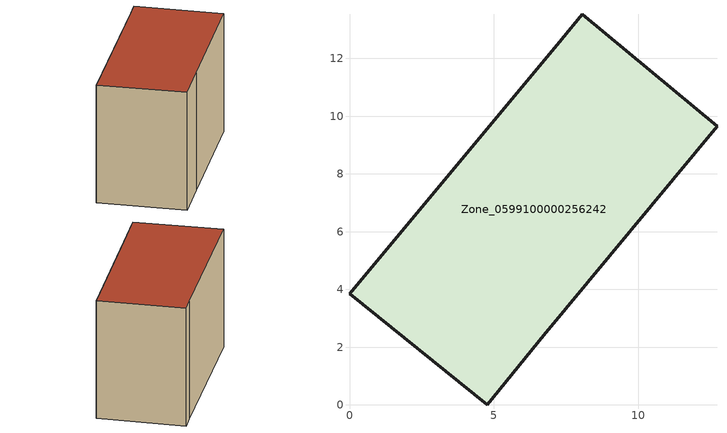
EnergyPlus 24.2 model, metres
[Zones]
Zone_0599100000256242
 floor ground (C_G): 7.35,12.67 8.06,13.54 12.73,9.65 6.73,2.41 4.76,0 0,3.85 z0
 wall outside (C_F): 4.76,0 6.73,2.41 12.73,9.65 8.06,13.54 7.35,12.67 0,3.85 4.76,0 z0:8.59
 roof outside (C_R): 6.73,2.41 12.73,9.65 8.06,13.54 7.35,12.67 0,3.85 4.76,0 z8.59
[BUILDING]
Pand.0599100000256242: North Axis=0; Terrain=City; Loads Convergence Tolerance Value=0.04; Temperature Convergence Tolerance Value=0.4; Solar Distribution=FullExterior; Maximum Number of Warmup Days=25; Minimum Number of Warmup Days=1
[Site:Location]
Rotterdam.The.Hague.AP_ZH_NLD Design_Conditions: Latitude=51.96; Longitude=4.45; Time Zone=1; Elevation=-4.5
[SITE:GROUNDTEMPERATURE:BUILDINGSURFACE]
18, 18, 18, 18, 18, 18, 18, 18, 18, 18, 18, 18
[MATERIAL] Thermal Absorptance=0.9; Solar Absorptance=0.7; Visible Absorptance=0.7
Name | Roughness | Thickness | Conductivity | Density | Specific Heat
G.TI.1946-1964 | MediumSmooth | 0.15 | 1 | 540 | 1210
F.TI.1946-1964 | Rough | 0.3 | 0.857143 | 1920 | 840
R.TI.1946-1964 | MediumRough | 0.2 | 0.277778 | 1500 | 1000
[CONSTRUCTION]
C_G: G.TI.1946-1964
C_F: F.TI.1946-1964
C_R: R.TI.1946-1964
[ZONE]
Zone_0599100000256242: Type=1; Multiplier=1; Ceiling Height=Autocalculate; Volume=Autocalculate; Floor Area=autocalculate; Part of Total Floor Area=Yes
[ZONEINFILTRATION:DESIGNFLOWRATE]
Infil_Zone_0599100000256242: Zone or ZoneList or Space or SpaceList=Zone_0599100000256242; Schedule=AlwaysOn; Design Flow Rate Calculation Method=Flow/Area; Flow Rate per Floor Area=0.003; Constant Term Coefficient=1; Temperature Term Coefficient=0; Velocity Term Coefficient=0; Velocity Squared Term Coefficient=0
[HVACTEMPLATE:ZONE:IDEALLOADSAIRSYSTEM]
Zone_0599100000256242: Maximum Heating Supply Air Temperature=50; Minimum Cooling Supply Air Temperature=13; Maximum Heating Supply Air Humidity Ratio=0.0156; Minimum Cooling Supply Air Humidity Ratio=0.0077; Heating Limit=NoLimit; Cooling Limit=NoLimit; Dehumidification Control Type=ConstantSensibleHeatRatio; Cooling Sensible Heat Ratio=0.7; Dehumidification Setpoint=60; Humidification Control Type=None; Humidification Setpoint=30; Outdoor Air Method=None; Outdoor Air Flow Rate per Person=0.00944; Outdoor Air Flow Rate per Zone Floor Area=0; Outdoor Air Flow Rate per Zone=0; Demand Controlled Ventilation Type=None; Outdoor Air Economizer Type=NoEconomizer; Heat Recovery Type=None; Sensible Heat Recovery Effectiveness=0.7; Latent Heat Recovery Effectiveness=0.65
[ZONECONTROL:THERMOSTAT]
ThermostatControl_Zone_0599100000256242: Zone or ZoneList=Zone_0599100000256242; Control Type Schedule=DualSetpointControlType; Control 1=Thermostat_Zone_0599100000256242; Temperature Difference Between Cutout And Setpoint=0
[THERMOSTATSETPOINT:DUALSETPOINT]
Thermostat_Zone_0599100000256242: Heating Setpoint Temperature Schedule=HeatingSetpoint_Zone_0599100000256242; Cooling Setpoint Temperature Schedule=CoolingSetpoint_Zone_0599100000256242
[SCHEDULE:COMPACT]
HeatingSetpoint_Zone_0599100000256242: Through: 12/31, For: AllDays, Until: 24:00, 21
CoolingSetpoint_Zone_0599100000256242: Through: 12/31, For: AllDays, Until: 24:00, 24
DualSetpointControlType: Through: 12/31, For: AllDays, Until: 24:00, 4
AlwaysOn: Through: 12/31, For: AllDays, Until: 24:00, 1
